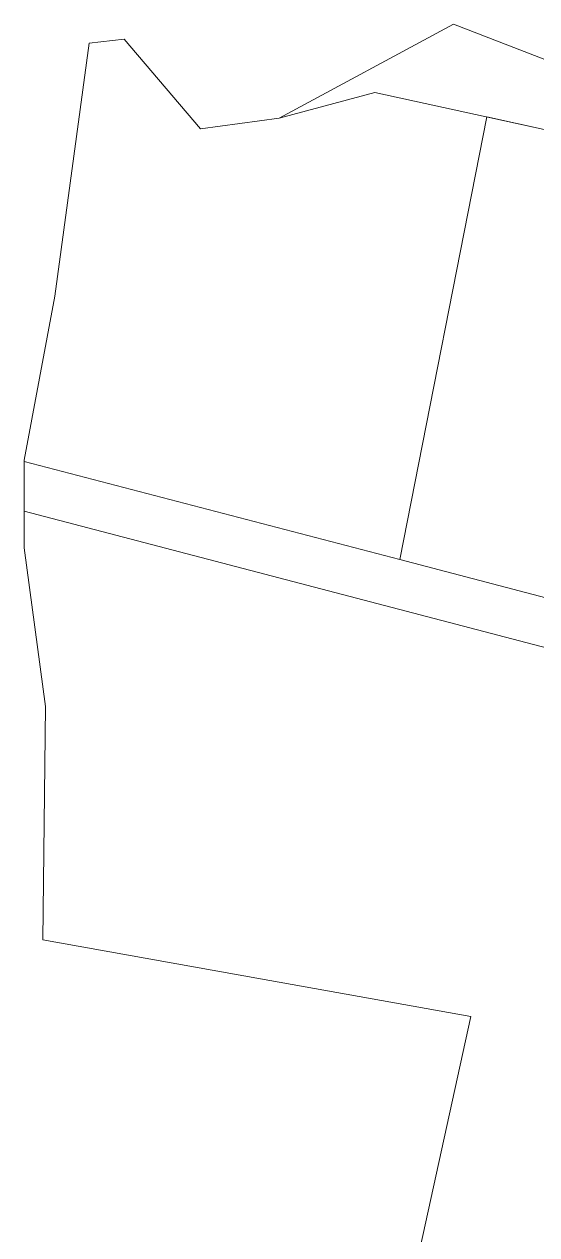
# Model space of a CAD drawing. Header units: metres. Extents: x 7508213 to 7508396, y 4696547 to 4696848.
# Drawn here: x 7508212.9 to 7508276.6, y 4696697.6 to 4696848 of the extents above; entities that cross this region are included whole.
import ezdxf

# ---------------------------------------------------------------- set-up
doc = ezdxf.new("R2010")
doc.units = ezdxf.units.M
doc.layers.add('Parc-Kojshi', color=251, linetype='Continuous', lineweight=0)
doc.layers.add('Parc-Re', color=7, linetype='Continuous', lineweight=0)

msp = doc.modelspace()

# ---------------------------------------------------------------- linework, layer by layer
at = {"layer": 'Parc-Kojshi'}
msp.add_lwpolyline([(7508266.24, 4696847.98), (7508295.35, 4696836.73), (7508323.27, 4696828.46), (7508376.38, 4696811.51), (7508378.46, 4696813.19), (7508376.18, 4696803.42), (7508321.19, 4696821.9), (7508277.53, 4696834.89), (7508256.46, 4696839.5), (7508244.61, 4696836.33), (7508266.24, 4696847.98)], close=True, dxfattribs=at)
at = {"layer": 'Parc-Re', "flags": 128}
msp.add_lwpolyline([(7508243.88, 4696612.83), (7508268.4, 4696724.72), (7508215.24, 4696734.24), (7508215.57, 4696763.22), (7508212.93, 4696782.93), (7508212.93, 4696793.81), (7508216.72, 4696814.18), (7508220.98, 4696845.63), (7508225.34, 4696846.14), (7508234.81, 4696834.99), (7508244.61, 4696836.33), (7508256.46, 4696839.5), (7508277.53, 4696834.89), (7508321.19, 4696821.9), (7508376.18, 4696803.42), (7508360.2, 4696770.03), (7508349.88, 4696734.42), (7508342.42, 4696709.34), (7508341.83, 4696703.51), (7508324.65, 4696675.79)], dxfattribs=at)
for points in [[(7508313.78, 4696824.11), (7508277.53, 4696834.89), (7508270.38, 4696836.46), (7508259.59, 4696781.47), (7508281.81, 4696775.66), (7508302.84, 4696770.14)], [(7508259.59, 4696781.47), (7508212.93, 4696793.67), (7508212.93, 4696787.47), (7508285.85, 4696768.4), (7508339.96, 4696754.18), (7508354.5, 4696750.36), (7508356.17, 4696756.13), (7508302.84, 4696770.14), (7508281.81, 4696775.66)]]:
    msp.add_lwpolyline(points, close=True, dxfattribs=at)

doc.saveas('drawing.dxf')
